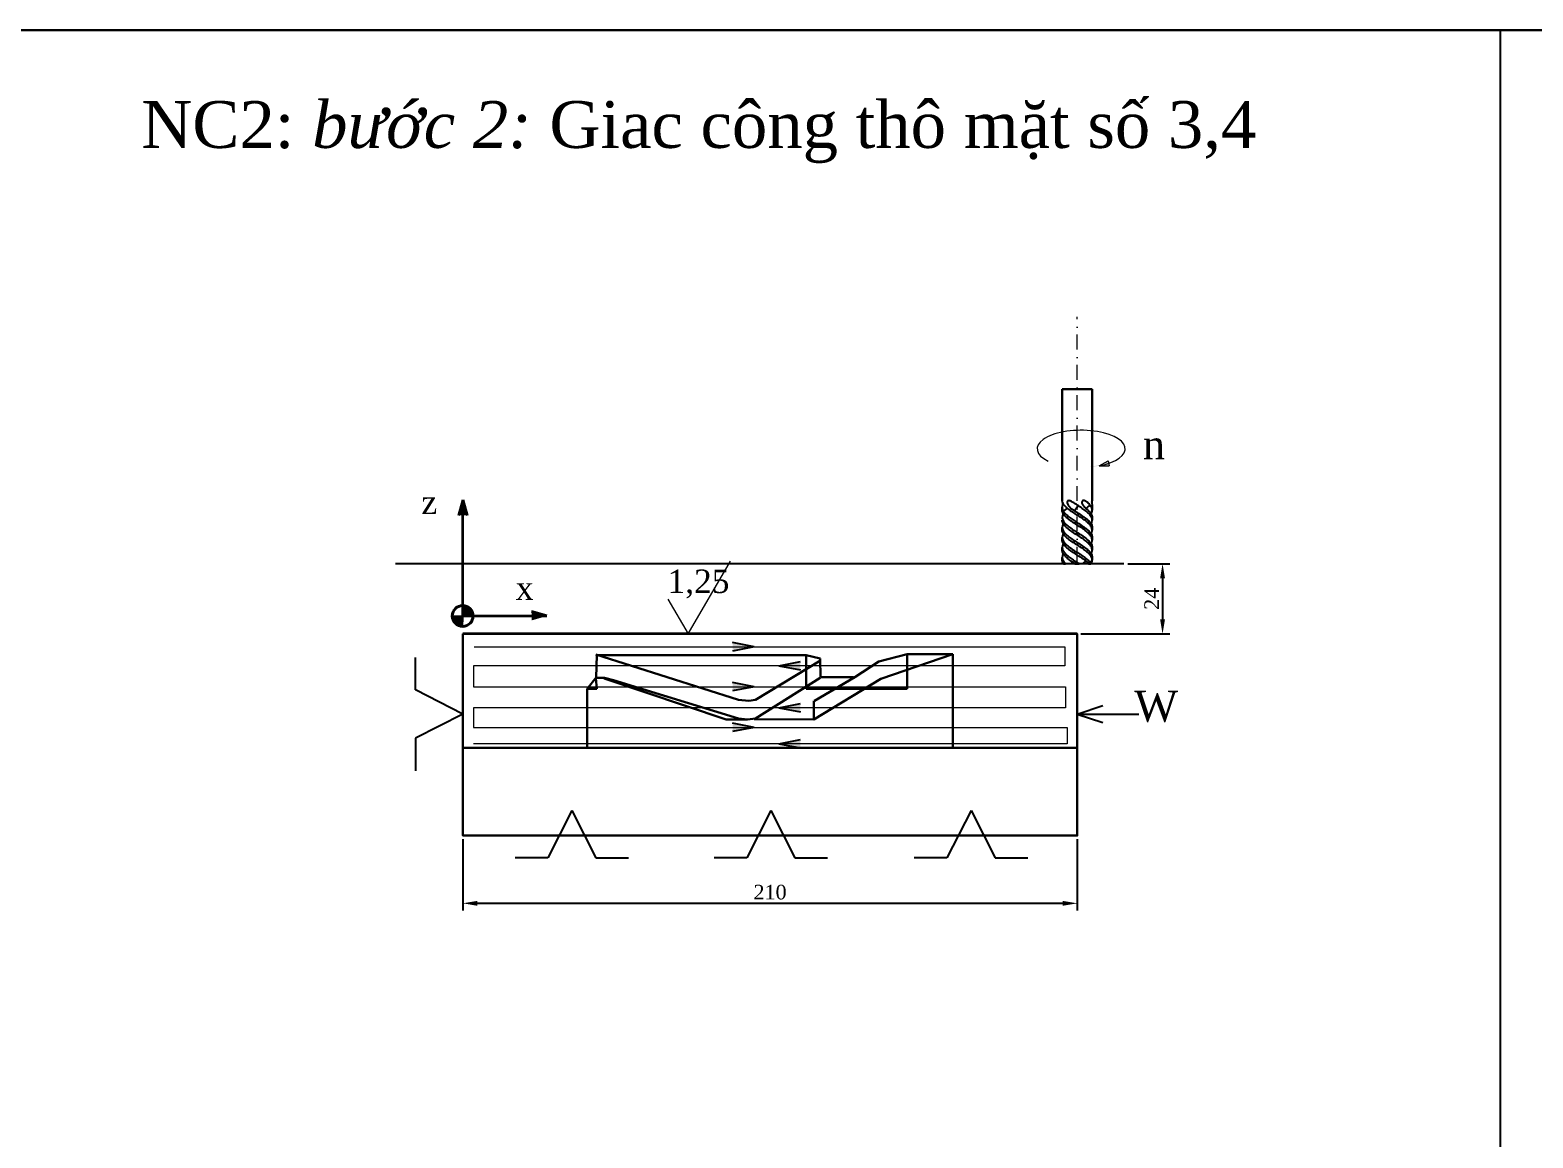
# Model space of a CAD drawing. Header units: millimetres. Extents: x 1211 to 2263, y 788 to 1530.
# Drawn here: x 1747.7 to 2004.6, y 1341.1 to 1530.4 of the extents above; entities that cross this region are included whole.
import ezdxf

# ---------------------------------------------------------------- set-up
doc = ezdxf.new("R2010")
doc.units = ezdxf.units.MM
doc.linetypes.add('DASHDOTX2', pattern=[50.8, 25.4, -12.7, 0, -12.7])
doc.linetypes.add('DASHEDX2', pattern=[38.1, 25.4, -12.7])
for name, color, linetype, lineweight in [('cb', 200, 'Continuous', 35), ('chi tiet', 7, 'Continuous', 30), ('coban', 7, 'Continuous', 35), ('dao', 7, 'Continuous', 25), ('DUONGBAO', 7, 'Continuous', 40), ('duongchaydao', 220, 'Continuous', 0), ('duongkichthuoc', 7, 'Continuous', 0), ('dậm', 5, 'Continuous', 25), ('phancat', 86, 'Continuous', 30), ('tam', 1, 'DASHDOTX2', 9), ('text', 130, 'Continuous', 0)]:
    doc.layers.add(name, color=color, linetype=linetype, lineweight=lineweight)
doc.styles.get("Standard").update_dxf_attribs({"font": 'times.ttf'})
doc.dimstyles.new('ISO-25', dxfattribs={"dimtxt": 2.5, "dimasz": 2.5, "dimexe": 1.25, "dimexo": 0.625, "dimtad": 1, "dimtoh": 1, "dimtxsty": 'Standard', "dimcen": 2.5, "dimadec": 0, "dimazin": 0, "dimtfac": 1, "dimtmove": 0, "dimatfit": 3, "dimfxl": 1, "dimarcsym": 0})

# ---------------------------------------------------------------- blocks, each defined once
blk = doc.blocks.new('*D18')
at = {"layer": 'Defpoints', "color": 0, "linetype": 'DASHEDX2', "transparency": 16777216}
for p in [(1934.69, 1439.21), (1926.69, 1427.22), (1941.27, 1427.22)]:
    blk.add_point(p, dxfattribs=at)
at = {"layer": 'duongkichthuoc', "color": 0, "linetype": 'DASHEDX2', "lineweight": -2, "transparency": 16777216}
for p, q in [((1935.32, 1439.21), (1942.52, 1439.21)), ((1941.27, 1436.71), (1941.27, 1429.72)), ((1927.31, 1427.22), (1942.52, 1427.22))]:
    blk.add_line(p, q, dxfattribs=at)
at = {"layer": 'duongkichthuoc', "color": 0, "linetype": 'DASHEDX2', "transparency": 16777216}
for points in [[(1940.85, 1436.71), (1941.69, 1436.71), (1941.27, 1439.21)], [(1940.85, 1429.72), (1941.69, 1429.72), (1941.27, 1427.22)]]:
    blk.add_solid(points, dxfattribs=at)
at = {"layer": 'duongkichthuoc', "color": 0, "linetype": 'DASHEDX2', "transparency": 16777216, "insert": (1939.4, 1433.22), "char_height": 2.5, "attachment_point": 5, "rotation": 90}
blk.add_mtext('24', dxfattribs=at)
blk = doc.blocks.new('*D24')
at = {"layer": 'Defpoints', "color": 0, "transparency": 16777216}
for p in [(1821.69, 1392.76), (1926.69, 1392.76), (1926.69, 1381.18)]:
    blk.add_point(p, dxfattribs=at)
at = {"layer": 'duongkichthuoc', "color": 0, "lineweight": -2, "transparency": 16777216}
for p, q in [((1821.69, 1392.14), (1821.69, 1379.93)), ((1926.69, 1392.14), (1926.69, 1379.93)), ((1824.19, 1381.18), (1924.19, 1381.18))]:
    blk.add_line(p, q, dxfattribs=at)
at = {"layer": 'duongkichthuoc', "color": 0, "transparency": 16777216}
for points in [[(1824.19, 1381.6), (1824.19, 1380.76), (1821.69, 1381.18)], [(1924.19, 1381.6), (1924.19, 1380.76), (1926.69, 1381.18)]]:
    blk.add_solid(points, dxfattribs=at)
at = {"layer": 'duongkichthuoc', "color": 0, "transparency": 16777216, "insert": (1874.19, 1383.08), "char_height": 2.5, "attachment_point": 5}
blk.add_mtext('210', dxfattribs=at)
blk = doc.blocks.new('Dao10')
at = {"layer": 'duongchaydao'}
h = blk.add_hatch(color=256, dxfattribs=at)
edge = h.paths.add_edge_path()
edge.add_ellipse((0.67, 19.64), major_axis=(-7.52, 0), ratio=0.421053, start_angle=113.9935, end_angle=128.6487)
edge.add_line((5.37, 17.16), (5.27, 17.56))
edge.add_line((5.27, 17.56), (3.73, 16.74))
h = blk.add_hatch(color=256, dxfattribs=at)
edge = h.paths.add_edge_path()
edge.add_line((5.48, 16.71), (5.37, 17.16))
edge.add_ellipse((0.67, 19.64), major_axis=(-7.52, 0), ratio=0.421053, start_angle=113.9935, end_angle=128.6487, ccw=False)
edge.add_line((3.73, 16.74), (5.48, 16.71))
at = {"lineweight": 30}
for p, q in [((-2.56, 13.89), (-2.56, 29.83)), ((-2.56, 29.83), (2.56, 29.83)), ((2.56, 29.83), (2.56, 13.89)), ((-2.56, 10.76), (-2.56, 13.87)), ((2.56, 13.87), (2.56, 10.76))]:
    blk.add_line(p, q, dxfattribs=at)
at = {"layer": 'dao', "color": 7, "linetype": 'Continuous'}
for p, q in [((-2.56, 9.16), (-2.56, 9.66)), ((2.56, 9.66), (2.56, 9.16)), ((2.56, 7.9), (2.56, 7.46)), ((-2.56, 5.75), (-2.56, 6.19)), ((2.56, 6.19), (2.56, 5.75)), ((-2.56, 4.04), (-2.56, 4.48)), ((-2.56, 2.34), (-2.56, 2.78)), ((2.56, 4.48), (2.56, 4.04)), ((2.56, 2.78), (2.56, 2.34)), ((-2.56, 0.63), (-2.56, 1.07)), ((-2.07, 0.05), (-2.41, 0.05)), ((-2.34, 0), (-1.98, 0)), ((-0.45, 0.05), (-0.45, 0.05)), ((0.26, 0.05), (-0.45, 0.05)), ((-0.39, 0), (0.34, 0)), ((0, 0.05), (0, 0)), ((2.33, 0.05), (1.95, 0.05)), ((1.95, 0), (2.32, 0)), ((2.56, 1.07), (2.56, 0.63))]:
    blk.add_line(p, q, dxfattribs=at)
for points in [[(-2.17, 9.95, 0), (-2.23, 10.03, 0), (-2.29, 10.12, 0), (-2.34, 10.2, 0), (-2.39, 10.28, 0), (-2.43, 10.36, 0), (-2.47, 10.43, 0), (-2.5, 10.51, 0), (-2.53, 10.59, 0), (-2.54, 10.65, 0), (-2.55, 10.72, 0), (-2.56, 10.77, 0)], [(-2.5, 10.53, 0), (-2.5, 10.44, 0), (-2.51, 10.35, 0), (-2.51, 10.27, 0), (-2.52, 10.19, 0), (-2.53, 10.11, 0), (-2.53, 10.04, 0), (-2.54, 9.97, 0), (-2.55, 9.9, 0), (-2.55, 9.83, 0), (-2.56, 9.77, 0), (-2.56, 9.71, 0), (-2.56, 9.65, 0)], [(-0.46, 10.31, 0), (-0.59, 10.39, 0), (-0.71, 10.47, 0), (-0.83, 10.54, 0), (-0.96, 10.62, 0), (-1.08, 10.68, 0), (-1.21, 10.74, 0), (-1.34, 10.78, 0), (-1.46, 10.8, 0), (-1.58, 10.78, 0), (-1.67, 10.68, 0), (-1.71, 10.54, 0), (-1.7, 10.39, 0), (-1.67, 10.25, 0), (-1.61, 10.11, 0), (-1.55, 9.99, 0), (-1.47, 9.87, 0), (-1.38, 9.76, 0), (-1.29, 9.66, 0), (-1.18, 9.56, 0), (-1.07, 9.47, 0), (-0.96, 9.38, 0), (-0.84, 9.3, 0), (-0.72, 9.22, 0), (-0.6, 9.13, 0), (-0.48, 9.05, 0)], [(0.1, 9.95, 0), (-0.02, 10.02, 0), (-0.13, 10.1, 0), (-0.24, 10.17, 0), (-0.35, 10.24, 0), (-0.46, 10.31, 0)], [(2.26, 9.95, 0), (2.21, 10.03, 0), (2.14, 10.1, 0), (2.08, 10.18, 0), (2.01, 10.25, 0), (1.93, 10.32, 0), (1.85, 10.4, 0), (1.77, 10.47, 0), (1.68, 10.54, 0), (1.59, 10.6, 0), (1.49, 10.67, 0), (1.39, 10.72, 0), (1.28, 10.77, 0), (1.16, 10.8, 0), (1.03, 10.8, 0), (0.91, 10.76, 0), (0.83, 10.65, 0), (0.79, 10.52, 0), (0.81, 10.38, 0), (0.84, 10.25, 0), (0.9, 10.13, 0), (0.97, 10.01, 0), (1.05, 9.9, 0), (1.14, 9.8, 0)], [(2.54, 10.8, 0), (2.53, 10.77, 0), (2.52, 10.72, 0), (2.51, 10.64, 0), (2.5, 10.56, 0), (2.5, 10.47, 0), (2.51, 10.38, 0), (2.51, 10.29, 0), (2.52, 10.21, 0), (2.53, 10.13, 0), (2.53, 10.05, 0), (2.54, 9.98, 0), (2.55, 9.91, 0), (2.55, 9.84, 0), (2.56, 9.78, 0), (2.56, 9.71, 0), (2.56, 9.65, 0)], [(2.51, 10.53, 0), (2.52, 10.56, 0), (2.53, 10.59, 0), (2.53, 10.62, 0), (2.54, 10.65, 0), (2.55, 10.67, 0), (2.55, 10.7, 0), (2.56, 10.72, 0), (2.56, 10.75, 0), (2.56, 10.77, 0)], [(2.56, 10.77, 0), (2.56, 10.77, 0), (2.56, 10.78, 0), (2.56, 10.79, 0), (2.56, 10.8, 0), (2.55, 10.8, 0), (2.55, 10.8, 0), (2.55, 10.8, 0), (2.55, 10.8, 0), (2.54, 10.8, 0)], [(-2.56, 9.65, 0), (-2.56, 9.59, 0), (-2.55, 9.52, 0), (-2.55, 9.46, 0), (-2.54, 9.4, 0), (-2.52, 9.34, 0), (-2.51, 9.28, 0), (-2.49, 9.22, 0), (-2.47, 9.17, 0), (-2.44, 9.11, 0), (-2.42, 9.05, 0)], [(0.13, 6.52, 0), (-0.09, 6.66, 0), (-0.31, 6.8, 0), (-0.52, 6.94, 0), (-0.73, 7.07, 0), (-0.94, 7.21, 0), (-1.14, 7.35, 0), (-1.33, 7.49, 0), (-1.51, 7.63, 0), (-1.68, 7.77, 0), (-1.84, 7.91, 0), (-1.99, 8.05, 0), (-2.12, 8.19, 0), (-2.23, 8.33, 0), (-2.33, 8.47, 0), (-2.41, 8.6, 0), (-2.48, 8.74, 0), (-2.52, 8.88, 0), (-2.55, 9.02, 0), (-2.56, 9.16, 0)], [(-2.37, 8.53, 0), (-2.4, 8.47, 0), (-2.44, 8.4, 0), (-2.47, 8.34, 0), (-2.49, 8.28, 0), (-2.51, 8.21, 0), (-2.53, 8.15, 0), (-2.54, 8.09, 0), (-2.55, 8.02, 0), (-2.56, 7.96, 0), (-2.56, 7.9, 0)], [(-2.56, 7.9, 0), (-2.55, 7.77, 0), (-2.53, 7.63, 0), (-2.48, 7.5, 0), (-2.43, 7.37, 0), (-2.36, 7.24, 0), (-2.27, 7.11, 0), (-2.17, 6.98, 0), (-2.05, 6.85, 0), (-1.92, 6.72, 0), (-1.78, 6.59, 0), (-1.63, 6.46, 0), (-1.46, 6.33, 0), (-1.29, 6.2, 0), (-1.11, 6.07, 0), (-0.92, 5.94, 0), (-0.73, 5.81, 0), (-0.53, 5.68, 0), (-0.33, 5.55, 0), (-0.12, 5.41, 0)], [(-1.81, 9.6, 0), (-1.81, 9.56, 0), (-1.82, 9.52, 0), (-1.83, 9.48, 0), (-1.85, 9.43, 0), (-1.87, 9.39, 0), (-1.89, 9.35, 0), (-1.92, 9.32, 0), (-1.95, 9.28, 0), (-1.99, 9.24, 0), (-2.02, 9.21, 0), (-2.06, 9.18, 0), (-2.1, 9.15, 0), (-2.14, 9.13, 0), (-2.19, 9.11, 0), (-2.23, 9.09, 0), (-2.28, 9.07, 0), (-2.32, 9.06, 0), (-2.37, 9.06, 0), (-2.42, 9.05, 0)], [(-2.42, 9.05, 0), (-2.35, 8.93, 0), (-2.27, 8.81, 0), (-2.17, 8.69, 0), (-2.07, 8.58, 0), (-1.95, 8.46, 0), (-1.82, 8.34, 0), (-1.69, 8.22, 0), (-1.54, 8.1, 0), (-1.39, 7.98, 0), (-1.23, 7.86, 0), (-1.06, 7.74, 0), (-0.88, 7.62, 0), (-0.71, 7.5, 0), (-0.52, 7.38, 0), (-0.34, 7.26, 0), (-0.15, 7.14, 0)], [(0.2, 8.18, 0), (0, 8.31, 0), (-0.19, 8.43, 0), (-0.39, 8.56, 0), (-0.59, 8.69, 0), (-0.78, 8.81, 0), (-0.97, 8.94, 0), (-1.15, 9.07, 0), (-1.32, 9.19, 0), (-1.49, 9.32, 0), (-1.65, 9.45, 0), (-1.79, 9.57, 0), (-1.93, 9.7, 0), (-2.05, 9.83, 0), (-2.17, 9.95, 0)], [(0.1, 9.94, 0), (0.09, 9.92, 0), (0.08, 9.89, 0), (0.06, 9.86, 0), (0.03, 9.81, 0), (0, 9.76, 0), (-0.03, 9.7, 0), (-0.07, 9.63, 0), (-0.11, 9.57, 0), (-0.16, 9.5, 0), (-0.2, 9.43, 0), (-0.24, 9.36, 0), (-0.29, 9.3, 0), (-0.33, 9.24, 0), (-0.36, 9.19, 0), (-0.4, 9.14, 0), (-0.42, 9.11, 0), (-0.45, 9.08, 0), (-0.46, 9.06, 0), (-0.48, 9.05, 0)], [(-0.48, 9.05, 0), (-0.41, 9.01, 0), (-0.35, 8.97, 0), (-0.29, 8.93, 0), (-0.23, 8.89, 0), (-0.17, 8.86, 0)], [(-0.17, 8.86, 0), (0.05, 8.71, 0), (0.27, 8.57, 0), (0.49, 8.43, 0), (0.71, 8.29, 0), (0.91, 8.15, 0), (1.12, 8.01, 0), (1.31, 7.87, 0), (1.49, 7.73, 0), (1.67, 7.59, 0), (1.83, 7.45, 0), (1.98, 7.31, 0), (2.11, 7.17, 0), (2.22, 7.03, 0), (2.33, 6.89, 0), (2.41, 6.75, 0), (2.47, 6.61, 0), (2.52, 6.47, 0), (2.55, 6.33, 0), (2.56, 6.19, 0)], [(0.65, 9.6, 0), (0.54, 9.67, 0), (0.43, 9.74, 0), (0.32, 9.81, 0), (0.21, 9.88, 0), (0.1, 9.95, 0)], [(2.56, 5.75, 0), (2.55, 5.88, 0), (2.52, 6.02, 0), (2.48, 6.15, 0), (2.42, 6.29, 0), (2.34, 6.42, 0), (2.25, 6.56, 0), (2.14, 6.69, 0), (2.02, 6.83, 0), (1.88, 6.96, 0), (1.73, 7.1, 0), (1.57, 7.23, 0), (1.39, 7.37, 0), (1.21, 7.5, 0), (1.02, 7.64, 0), (0.82, 7.77, 0), (0.62, 7.91, 0), (0.41, 8.04, 0), (0.2, 8.18, 0)], [(2.56, 7.45, 0), (2.55, 7.58, 0), (2.53, 7.71, 0), (2.49, 7.83, 0), (2.44, 7.96, 0), (2.37, 8.08, 0), (2.29, 8.21, 0), (2.19, 8.34, 0), (2.08, 8.46, 0), (1.96, 8.59, 0), (1.83, 8.71, 0), (1.69, 8.84, 0), (1.53, 8.97, 0), (1.37, 9.09, 0), (1.2, 9.22, 0), (1.02, 9.34, 0), (0.84, 9.47, 0), (0.65, 9.6, 0)], [(1.14, 9.8, 0), (1.21, 9.72, 0), (1.29, 9.65, 0), (1.36, 9.57, 0), (1.44, 9.5, 0), (1.52, 9.44, 0), (1.59, 9.37, 0), (1.67, 9.3, 0), (1.74, 9.24, 0), (1.81, 9.18, 0), (1.87, 9.12, 0), (1.94, 9.05, 0)], [(1.65, 9.32, 0), (1.65, 9.36, 0), (1.65, 9.41, 0), (1.66, 9.45, 0), (1.67, 9.5, 0), (1.69, 9.55, 0), (1.71, 9.59, 0), (1.74, 9.64, 0), (1.77, 9.68, 0), (1.81, 9.72, 0), (1.85, 9.76, 0), (1.89, 9.8, 0), (1.93, 9.83, 0), (1.98, 9.86, 0), (2.02, 9.89, 0), (2.07, 9.91, 0), (2.12, 9.93, 0), (2.17, 9.94, 0), (2.22, 9.95, 0), (2.26, 9.95, 0)], [(1.94, 9.05, 0), (2.04, 8.96, 0), (2.12, 8.86, 0), (2.2, 8.76, 0), (2.28, 8.67, 0), (2.34, 8.57, 0), (2.4, 8.48, 0), (2.45, 8.38, 0), (2.49, 8.28, 0), (2.52, 8.19, 0), (2.54, 8.09, 0), (2.55, 7.99, 0), (2.56, 7.9, 0)], [(2.56, 9.16, 0), (2.56, 9.24, 0), (2.55, 9.32, 0), (2.53, 9.4, 0), (2.51, 9.48, 0), (2.48, 9.56, 0), (2.45, 9.64, 0), (2.41, 9.72, 0), (2.37, 9.79, 0), (2.32, 9.87, 0), (2.26, 9.95, 0)], [(2.37, 8.53, 0), (2.4, 8.59, 0), (2.44, 8.65, 0), (2.46, 8.72, 0), (2.49, 8.78, 0), (2.51, 8.84, 0), (2.53, 8.91, 0), (2.54, 8.97, 0), (2.55, 9.03, 0), (2.56, 9.1, 0), (2.56, 9.16, 0)], [(0.16, 4.8, 0), (-0.06, 4.94, 0), (-0.28, 5.08, 0), (-0.5, 5.22, 0), (-0.71, 5.36, 0), (-0.92, 5.5, 0), (-1.12, 5.64, 0), (-1.32, 5.78, 0), (-1.5, 5.92, 0), (-1.67, 6.06, 0), (-1.83, 6.2, 0), (-1.98, 6.34, 0), (-2.11, 6.48, 0), (-2.23, 6.62, 0), (-2.33, 6.76, 0), (-2.41, 6.9, 0), (-2.47, 7.03, 0), (-2.52, 7.17, 0), (-2.55, 7.31, 0), (-2.56, 7.45, 0)], [(-2.37, 6.82, 0), (-2.4, 6.76, 0), (-2.44, 6.7, 0), (-2.47, 6.63, 0), (-2.49, 6.57, 0), (-2.51, 6.51, 0), (-2.53, 6.44, 0), (-2.54, 6.38, 0), (-2.55, 6.32, 0), (-2.56, 6.25, 0), (-2.56, 6.19, 0)], [(-2.56, 6.19, 0), (-2.55, 6.06, 0), (-2.52, 5.92, 0), (-2.48, 5.79, 0), (-2.42, 5.65, 0), (-2.34, 5.52, 0), (-2.25, 5.38, 0), (-2.14, 5.25, 0), (-2.02, 5.11, 0), (-1.88, 4.98, 0), (-1.73, 4.84, 0), (-1.57, 4.71, 0), (-1.4, 4.57, 0), (-1.22, 4.44, 0), (-1.03, 4.3, 0), (-0.83, 4.17, 0), (-0.63, 4.03, 0), (-0.42, 3.9, 0), (-0.21, 3.76, 0)], [(0.15, 3.1, 0), (-0.06, 3.23, 0), (-0.27, 3.36, 0), (-0.48, 3.5, 0), (-0.68, 3.63, 0), (-0.88, 3.76, 0), (-1.07, 3.89, 0), (-1.26, 4.03, 0), (-1.43, 4.16, 0), (-1.6, 4.29, 0), (-1.76, 4.42, 0), (-1.9, 4.56, 0), (-2.04, 4.69, 0), (-2.15, 4.82, 0), (-2.26, 4.95, 0), (-2.35, 5.09, 0), (-2.42, 5.22, 0), (-2.48, 5.35, 0), (-2.53, 5.48, 0), (-2.55, 5.62, 0), (-2.56, 5.75, 0)], [(-0.15, 7.14, 0), (0.07, 7, 0), (0.29, 6.86, 0), (0.5, 6.72, 0), (0.72, 6.58, 0), (0.92, 6.44, 0), (1.13, 6.3, 0), (1.32, 6.16, 0), (1.5, 6.02, 0), (1.67, 5.88, 0), (1.83, 5.74, 0), (1.98, 5.6, 0), (2.11, 5.46, 0), (2.23, 5.32, 0), (2.33, 5.18, 0), (2.41, 5.04, 0), (2.47, 4.9, 0), (2.52, 4.76, 0), (2.55, 4.62, 0), (2.56, 4.48, 0)], [(-0.12, 5.41, 0), (0.1, 5.28, 0), (0.31, 5.14, 0), (0.53, 5, 0), (0.74, 4.86, 0), (0.95, 4.72, 0), (1.14, 4.58, 0), (1.33, 4.44, 0), (1.52, 4.3, 0), (1.69, 4.17, 0), (1.84, 4.03, 0), (1.99, 3.89, 0), (2.12, 3.75, 0), (2.23, 3.61, 0), (2.33, 3.47, 0), (2.41, 3.33, 0), (2.48, 3.19, 0), (2.52, 3.06, 0), (2.55, 2.92, 0), (2.56, 2.78, 0)], [(2.56, 4.04, 0), (2.55, 4.18, 0), (2.52, 4.32, 0), (2.48, 4.46, 0), (2.41, 4.59, 0), (2.33, 4.73, 0), (2.24, 4.87, 0), (2.12, 5.01, 0), (2, 5.14, 0), (1.85, 5.28, 0), (1.7, 5.42, 0), (1.53, 5.56, 0), (1.35, 5.69, 0), (1.17, 5.83, 0), (0.97, 5.97, 0), (0.77, 6.11, 0), (0.56, 6.24, 0), (0.34, 6.38, 0), (0.13, 6.52, 0)], [(2.37, 6.88, 0), (2.41, 6.95, 0), (2.44, 7.01, 0), (2.47, 7.07, 0), (2.49, 7.14, 0), (2.51, 7.2, 0), (2.53, 7.26, 0), (2.54, 7.33, 0), (2.55, 7.39, 0), (2.56, 7.45, 0), (2.56, 7.52, 0)], [(2.37, 5.12, 0), (2.4, 5.18, 0), (2.44, 5.24, 0), (2.46, 5.31, 0), (2.49, 5.37, 0), (2.51, 5.43, 0), (2.53, 5.5, 0), (2.54, 5.56, 0), (2.55, 5.62, 0), (2.56, 5.69, 0), (2.56, 5.75, 0)], [(-2.37, 5.12, 0), (-2.4, 5.05, 0), (-2.44, 4.99, 0), (-2.46, 4.93, 0), (-2.49, 4.86, 0), (-2.51, 4.8, 0), (-2.53, 4.74, 0), (-2.54, 4.67, 0), (-2.55, 4.61, 0), (-2.56, 4.55, 0), (-2.56, 4.48, 0)], [(-2.56, 4.48, 0), (-2.55, 4.35, 0), (-2.52, 4.21, 0), (-2.48, 4.08, 0), (-2.42, 3.94, 0), (-2.34, 3.8, 0), (-2.24, 3.67, 0), (-2.13, 3.53, 0), (-2.01, 3.4, 0), (-1.87, 3.26, 0), (-1.72, 3.13, 0), (-1.56, 2.99, 0), (-1.38, 2.85, 0), (-1.2, 2.72, 0), (-1, 2.58, 0), (-0.8, 2.45, 0), (-0.6, 2.31, 0), (-0.39, 2.17, 0), (-0.18, 2.04, 0)], [(0.13, 1.4, 0), (-0.08, 1.53, 0), (-0.28, 1.67, 0), (-0.49, 1.8, 0), (-0.69, 1.93, 0), (-0.89, 2.06, 0), (-1.08, 2.19, 0), (-1.26, 2.33, 0), (-1.44, 2.46, 0), (-1.61, 2.59, 0), (-1.76, 2.72, 0), (-1.91, 2.85, 0), (-2.04, 2.99, 0), (-2.16, 3.12, 0), (-2.26, 3.25, 0), (-2.35, 3.38, 0), (-2.43, 3.51, 0), (-2.48, 3.65, 0), (-2.53, 3.78, 0), (-2.55, 3.91, 0), (-2.56, 4.04, 0)], [(-2.37, 3.41, 0), (-2.4, 3.35, 0), (-2.44, 3.28, 0), (-2.47, 3.22, 0), (-2.49, 3.16, 0), (-2.51, 3.09, 0), (-2.53, 3.03, 0), (-2.54, 2.97, 0), (-2.55, 2.9, 0), (-2.56, 2.84, 0), (-2.56, 2.78, 0)], [(-2.56, 2.78, 0), (-2.55, 2.65, 0), (-2.53, 2.53, 0), (-2.49, 2.4, 0), (-2.44, 2.28, 0), (-2.37, 2.15, 0), (-2.29, 2.03, 0), (-2.2, 1.9, 0), (-2.09, 1.78, 0), (-1.97, 1.65, 0), (-1.84, 1.52, 0), (-1.7, 1.4, 0), (-1.54, 1.27, 0), (-1.38, 1.15, 0), (-1.21, 1.02, 0), (-1.04, 0.9, 0), (-0.85, 0.77, 0), (-0.67, 0.65, 0)], [(-0.21, 3.76, 0), (0, 3.63, 0), (0.21, 3.49, 0), (0.42, 3.36, 0), (0.63, 3.23, 0), (0.83, 3.09, 0), (1.03, 2.96, 0), (1.22, 2.82, 0), (1.4, 2.69, 0), (1.57, 2.55, 0), (1.73, 2.42, 0), (1.88, 2.28, 0), (2.02, 2.15, 0), (2.14, 2.01, 0), (2.25, 1.88, 0), (2.34, 1.75, 0), (2.42, 1.61, 0), (2.48, 1.48, 0), (2.52, 1.34, 0), (2.55, 1.21, 0), (2.56, 1.07, 0)], [(2.56, 0.63, 0), (2.55, 0.76, 0), (2.53, 0.89, 0), (2.49, 1.02, 0), (2.43, 1.15, 0), (2.36, 1.28, 0), (2.27, 1.41, 0), (2.17, 1.54, 0), (2.06, 1.67, 0), (1.93, 1.8, 0), (1.79, 1.93, 0), (1.64, 2.06, 0), (1.48, 2.19, 0), (1.3, 2.32, 0), (1.12, 2.45, 0), (0.94, 2.58, 0), (0.75, 2.71, 0), (0.55, 2.84, 0), (0.35, 2.97, 0), (0.15, 3.1, 0)], [(2.56, 2.34, 0), (2.55, 2.47, 0), (2.52, 2.61, 0), (2.48, 2.75, 0), (2.42, 2.88, 0), (2.34, 3.02, 0), (2.24, 3.16, 0), (2.13, 3.29, 0), (2, 3.43, 0), (1.86, 3.57, 0), (1.71, 3.7, 0), (1.54, 3.84, 0), (1.37, 3.98, 0), (1.18, 4.11, 0), (0.99, 4.25, 0), (0.79, 4.39, 0), (0.58, 4.52, 0), (0.37, 4.66, 0), (0.16, 4.8, 0)], [(2.37, 3.41, 0), (2.4, 3.47, 0), (2.44, 3.54, 0), (2.46, 3.6, 0), (2.49, 3.66, 0), (2.51, 3.73, 0), (2.53, 3.79, 0), (2.54, 3.85, 0), (2.55, 3.92, 0), (2.56, 3.98, 0), (2.56, 4.04, 0)], [(-1.02, 0.45, 0), (-1.19, 0.57, 0), (-1.35, 0.68, 0), (-1.51, 0.8, 0), (-1.65, 0.92, 0), (-1.79, 1.04, 0), (-1.92, 1.16, 0), (-2.03, 1.27, 0), (-2.14, 1.39, 0), (-2.24, 1.51, 0), (-2.32, 1.63, 0), (-2.39, 1.75, 0), (-2.45, 1.86, 0), (-2.5, 1.98, 0), (-2.53, 2.1, 0), (-2.55, 2.22, 0), (-2.56, 2.34, 0)], [(-2.37, 1.7, 0), (-2.4, 1.64, 0), (-2.44, 1.58, 0), (-2.46, 1.51, 0), (-2.49, 1.45, 0), (-2.51, 1.39, 0), (-2.53, 1.32, 0), (-2.54, 1.26, 0), (-2.55, 1.2, 0), (-2.56, 1.14, 0), (-2.56, 1.07, 0)], [(-2.56, 1.07, 0), (-2.55, 0.98, 0), (-2.54, 0.89, 0), (-2.52, 0.79, 0), (-2.49, 0.7, 0), (-2.46, 0.61, 0), (-2.41, 0.52, 0), (-2.36, 0.42, 0), (-2.3, 0.33, 0), (-2.23, 0.24, 0), (-2.16, 0.15, 0), (-2.07, 0.05, 0)], [(-2.54, 0.45, 0), (-2.55, 0.51, 0), (-2.55, 0.57, 0), (-2.56, 0.63, 0)], [(-2.41, 0.05, 0), (-2.45, 0.13, 0), (-2.48, 0.22, 0), (-2.5, 0.29, 0), (-2.53, 0.37, 0), (-2.54, 0.45, 0)], [(-2.41, 0.05, 0), (-2.38, 0.04, 0), (-2.36, 0.02, 0), (-2.34, 0, 0)], [(-1.98, 0, 0), (-2.01, 0.02, 0), (-2.04, 0.04, 0), (-2.07, 0.05, 0)], [(-1.01, 0.01, 0), (-1.07, 0.01, 0), (-1.14, 0.01, 0), (-1.22, 0.01, 0), (-1.29, 0.01, 0), (-1.36, 0.01, 0), (-1.44, 0.01, 0), (-1.51, 0.01, 0), (-1.59, 0.01, 0), (-1.67, 0.01, 0), (-1.75, 0.01, 0), (-1.83, 0, 0), (-1.91, 0, 0), (-1.98, 0, 0)], [(-1.95, 0, 0), (-1.96, 0, 0), (-1.96, 0, 0), (-1.97, 0, 0), (-1.97, 0, 0), (-1.98, 0, 0)], [(-0.45, 0.05, 0), (-0.57, 0.13, 0), (-0.68, 0.22, 0), (-0.8, 0.29, 0), (-0.91, 0.37, 0), (-1.02, 0.45, 0)], [(-0.93, 0.39, 0), (-0.93, 0.38, 0), (-0.92, 0.37, 0), (-0.92, 0.35, 0), (-0.92, 0.34, 0), (-0.92, 0.32, 0), (-0.92, 0.3, 0), (-0.92, 0.29, 0), (-0.92, 0.27, 0), (-0.92, 0.25, 0), (-0.92, 0.22, 0), (-0.93, 0.2, 0), (-0.94, 0.18, 0), (-0.94, 0.16, 0), (-0.95, 0.13, 0), (-0.96, 0.11, 0), (-0.97, 0.09, 0), (-0.98, 0.06, 0), (-0.99, 0.04, 0), (-1.01, 0.01, 0)], [(-0.39, 0, 0), (-0.41, 0, 0), (-0.45, 0, 0), (-0.49, 0.01, 0), (-0.54, 0.01, 0), (-0.6, 0.01, 0), (-0.66, 0.01, 0), (-0.72, 0.01, 0), (-0.79, 0.01, 0), (-0.86, 0.01, 0), (-0.93, 0.01, 0), (-1.01, 0.01, 0)], [(-0.67, 0.65, 0), (-0.57, 0.58, 0), (-0.46, 0.52, 0), (-0.36, 0.45, 0), (-0.26, 0.38, 0), (-0.15, 0.32, 0), (-0.05, 0.25, 0), (0.05, 0.19, 0), (0.16, 0.12, 0), (0.26, 0.05, 0)], [(-0.45, 0.05, 0), (-0.44, 0.05, 0), (-0.44, 0.04, 0), (-0.43, 0.04, 0)], [(-0.43, 0.04, 0), (-0.42, 0.03, 0), (-0.4, 0.01, 0), (-0.39, 0, 0)], [(-0.18, 2.04, 0), (0.02, 1.91, 0), (0.21, 1.79, 0), (0.4, 1.67, 0), (0.6, 1.54, 0), (0.78, 1.42, 0), (0.97, 1.29, 0), (1.14, 1.17, 0), (1.31, 1.05, 0), (1.48, 0.92, 0), (1.63, 0.8, 0), (1.78, 0.67, 0), (1.91, 0.55, 0), (2.04, 0.43, 0), (2.15, 0.3, 0), (2.25, 0.18, 0), (2.33, 0.05, 0)], [(1.52, 0.45, 0), (1.41, 0.53, 0), (1.29, 0.62, 0), (1.17, 0.71, 0), (1.05, 0.79, 0), (0.92, 0.88, 0), (0.8, 0.97, 0), (0.67, 1.05, 0), (0.53, 1.14, 0), (0.4, 1.23, 0), (0.26, 1.31, 0), (0.13, 1.4, 0)], [(0.34, 0, 0), (0.31, 0.02, 0), (0.29, 0.04, 0), (0.26, 0.05, 0)], [(1.02, 0.01, 0), (0.95, 0.01, 0), (0.88, 0.01, 0), (0.81, 0.01, 0), (0.75, 0.01, 0), (0.68, 0.01, 0), (0.62, 0.01, 0), (0.56, 0.01, 0), (0.5, 0.01, 0), (0.45, 0.01, 0), (0.4, 0.01, 0), (0.37, 0, 0), (0.34, 0, 0)], [(0.39, 0, 0), (0.38, 0, 0), (0.37, 0, 0), (0.36, 0, 0), (0.35, 0, 0), (0.34, 0, 0)], [(1.02, 0.01, 0), (1.04, 0.05, 0), (1.06, 0.08, 0), (1.09, 0.12, 0), (1.11, 0.15, 0), (1.14, 0.19, 0), (1.17, 0.22, 0), (1.19, 0.25, 0), (1.22, 0.28, 0), (1.25, 0.3, 0), (1.28, 0.33, 0), (1.31, 0.35, 0), (1.34, 0.37, 0), (1.37, 0.39, 0), (1.39, 0.41, 0), (1.42, 0.42, 0), (1.45, 0.43, 0), (1.47, 0.44, 0), (1.5, 0.45, 0), (1.52, 0.45, 0)], [(1.95, 0, 0), (1.86, 0, 0), (1.78, 0, 0), (1.69, 0.01, 0), (1.6, 0.01, 0), (1.51, 0.01, 0), (1.43, 0.01, 0), (1.34, 0.01, 0), (1.26, 0.01, 0), (1.18, 0.01, 0), (1.1, 0.01, 0), (1.02, 0.01, 0)], [(1.95, 0.05, 0), (1.88, 0.13, 0), (1.79, 0.22, 0), (1.71, 0.29, 0), (1.61, 0.37, 0), (1.52, 0.45, 0)], [(1.95, 0.05, 0), (1.95, 0.04, 0), (1.95, 0.02, 0), (1.95, 0, 0)], [(2.15, 0.29, 0), (2.17, 0.31, 0), (2.19, 0.32, 0), (2.2, 0.33, 0), (2.22, 0.35, 0), (2.24, 0.36, 0), (2.26, 0.37, 0), (2.28, 0.38, 0), (2.3, 0.39, 0), (2.32, 0.4, 0), (2.34, 0.41, 0), (2.36, 0.42, 0), (2.38, 0.42, 0), (2.4, 0.43, 0), (2.43, 0.43, 0), (2.45, 0.44, 0), (2.47, 0.44, 0), (2.5, 0.45, 0), (2.52, 0.45, 0), (2.54, 0.45, 0)], [(2.32, 0, 0), (2.32, 0.02, 0), (2.33, 0.04, 0), (2.33, 0.05, 0)], [(2.34, 0, 0), (2.33, 0, 0), (2.32, 0, 0), (2.32, 0, 0)], [(2.34, 0, 0), (2.33, 0, 0), (2.33, 0, 0), (2.33, 0, 0), (2.32, 0, 0), (2.32, 0, 0)], [(2.41, 0.05, 0), (2.38, 0.04, 0), (2.36, 0.02, 0), (2.34, 0, 0)], [(2.37, 1.7, 0), (2.4, 1.77, 0), (2.44, 1.83, 0), (2.46, 1.89, 0), (2.49, 1.96, 0), (2.51, 2.02, 0), (2.53, 2.08, 0), (2.54, 2.15, 0), (2.55, 2.21, 0), (2.56, 2.27, 0), (2.56, 2.34, 0)], [(2.41, 0.05, 0), (2.45, 0.13, 0), (2.48, 0.22, 0), (2.5, 0.29, 0), (2.53, 0.37, 0), (2.54, 0.45, 0)], [(2.54, 0.45, 0), (2.55, 0.51, 0), (2.55, 0.57, 0), (2.56, 0.63, 0)]]:
    blk.add_polyline3d(points, dxfattribs=at)
at = {"layer": 'duongchaydao'}
for p, q in [((3.73, 16.74), (5.27, 17.56)), ((3.73, 16.74), (5.48, 16.71)), ((5.27, 17.56), (5.48, 16.71))]:
    blk.add_line(p, q, dxfattribs=at)
blk.add_ellipse((0.67, 19.64), major_axis=(-7.52, 0), ratio=0.421053, start_param=1.989562, end_param=7.00107, dxfattribs=at)
at = {"layer": 'dậm'}
blk.add_line((7.98, 0), (-116.48, 0), dxfattribs=at)
at = {"layer": 'tam', "ltscale": 0.1}
blk.add_line((0, 0.37), (0, 42.18), dxfattribs=at)
at = {"layer": 'text', "insert": (11.22, 22.87), "char_height": 5, "width": 5.8348, "attachment_point": 1}
blk.add_mtext('n', dxfattribs=at)

msp = doc.modelspace()

# ---------------------------------------------------------------- hatches: boundary and pattern name
at = {"linetype": 'Continuous'}
h = msp.add_hatch(color=7, dxfattribs=at)
h.paths.add_polyline_path([(1867.779, 1425.021), (1867.773, 1424.28), (1871.482, 1424.994)])
h.paths.add_polyline_path([(1867.779, 1425.735), (1867.779, 1425.021), (1871.482, 1424.994)])
h = msp.add_hatch(color=7, dxfattribs=at)
h.paths.add_polyline_path([(1879.389, 1421.816), (1879.394, 1421.075), (1875.686, 1421.789)])
h.paths.add_polyline_path([(1879.389, 1422.53), (1879.389, 1421.816), (1875.686, 1421.789)])
h = msp.add_hatch(color=7, dxfattribs=at)
h.paths.add_polyline_path([(1867.779, 1418.219), (1867.773, 1417.477), (1871.482, 1418.191)])
h.paths.add_polyline_path([(1867.779, 1418.933), (1867.779, 1418.219), (1871.482, 1418.191)])
h = msp.add_hatch(color=7, dxfattribs=at)
h.paths.add_polyline_path([(1879.389, 1414.622), (1879.394, 1413.88), (1875.686, 1414.594)])
h.paths.add_polyline_path([(1879.389, 1415.336), (1879.389, 1414.622), (1875.686, 1414.594)])
h = msp.add_hatch(color=7, dxfattribs=at)
h.paths.add_polyline_path([(1867.779, 1411.273), (1867.773, 1410.531), (1871.482, 1411.245)])
h.paths.add_polyline_path([(1867.779, 1411.986), (1867.779, 1411.273), (1871.482, 1411.245)])
h = msp.add_hatch(color=7, dxfattribs=at)
h.paths.add_polyline_path([(1879.389, 1408.476), (1879.394, 1407.734), (1875.686, 1408.448)])
h.paths.add_polyline_path([(1879.389, 1409.19), (1879.389, 1408.476), (1875.686, 1408.448)])
at = {"layer": 'cb', "lineweight": 35}
msp.add_hatch(color=256, dxfattribs=at).paths.add_polyline_path([(1821.685, 1450.149), (1820.925, 1447.47), (1822.445, 1447.47)])
at = {"layer": 'cb', "lineweight": 13}
h = msp.add_hatch(dxfattribs=at)
h.set_pattern_fill('ANSI31', color=256, scale=0.202176, angle=90, style=0)
h.set_pattern_definition([(135, (1157.143382, 709.390597), (-0.0178700026, -0.0178700026), [])])
h.paths.add_polyline_path([(1821.667, 1432.071), (1821.667, 1430.293), (1823.446, 1430.293, 0.4142137)])
h.paths.add_polyline_path([(1821.667, 1430.293), (1819.889, 1430.293, 0.4142136), (1821.667, 1428.515), (1821.667, 1428.676)])
msp.add_hatch(color=256, dxfattribs=at).paths.add_polyline_path([(1836.118, 1430.293), (1833.44, 1431.053), (1833.44, 1429.533)])

# ---------------------------------------------------------------- linework, layer by layer
msp.add_line((1998.945, 1530.422), (1998.945, 787.922))
at = {"color": 7, "linetype": 'Continuous'}
for p, q in [((1871.482, 1424.994), (1867.779, 1425.735)), ((1871.482, 1424.994), (1867.773, 1424.28)), ((1875.686, 1421.789), (1879.389, 1422.53)), ((1875.686, 1421.789), (1879.394, 1421.075)), ((1871.482, 1418.191), (1867.773, 1417.477)), ((1871.482, 1418.191), (1867.779, 1418.933)), ((1875.686, 1414.594), (1879.389, 1415.336)), ((1875.686, 1414.594), (1879.394, 1413.88)), ((1871.482, 1411.245), (1867.773, 1410.531)), ((1871.482, 1411.245), (1867.779, 1411.986)), ((1875.686, 1408.448), (1879.389, 1409.19)), ((1875.686, 1408.448), (1879.394, 1407.734))]:
    msp.add_line(p, q, dxfattribs=at)
at = {"color": 7, "linetype": 'Continuous', "lineweight": 25}
msp.add_line((1905.437, 1407.763), (1905.437, 1423.763), dxfattribs=at)
at = {"layer": 'cb', "lineweight": 35}
for p, q in [((1821.685, 1450.149), (1820.925, 1447.47)), ((1821.685, 1450.149), (1822.445, 1447.47)), ((1821.667, 1430.293), (1821.667, 1447.435)), ((1821.667, 1430.293), (1836.02, 1430.293))]:
    msp.add_line(p, q, dxfattribs=at)
at = {"layer": 'cb'}
msp.add_line((1836.02, 1430.293), (1833.442, 1431.053), dxfattribs=at)
at = {"layer": 'chi tiet'}
for points in [[(2261.411, 787.922), (1211.411, 787.922), (1211.411, 1530.422), (2261.411, 1530.422)], [(1821.687, 1422.763), (1821.687, 1427.224), (1926.687, 1427.224), (1926.687, 1422.763), (1926.687, 1392.763), (1821.687, 1392.763)]]:
    msp.add_lwpolyline(points, close=True, dxfattribs=at)
at = {"layer": 'coban'}
msp.add_line((1926.687, 1427.224), (1821.687, 1427.224), dxfattribs=at)
at = {"layer": 'DUONGBAO'}
msp.add_circle((1821.667, 1430.293), 1.778, dxfattribs=at)
at = {"layer": 'duongchaydao'}
for p, q in [((1823.617, 1424.994), (1924.575, 1424.994)), ((1924.575, 1424.994), (1924.575, 1421.789)), ((1924.575, 1421.789), (1823.493, 1421.789)), ((1823.493, 1421.789), (1823.493, 1418.191)), ((1823.493, 1418.191), (1924.699, 1418.191)), ((1924.699, 1418.191), (1924.699, 1414.594)), ((1924.699, 1414.594), (1823.493, 1414.594)), ((1823.493, 1414.594), (1823.493, 1411.245)), ((1823.493, 1411.245), (1924.948, 1411.245)), ((1924.948, 1411.245), (1924.948, 1408.448)), ((1924.948, 1408.448), (1823.511, 1408.448))]:
    msp.add_line(p, q, dxfattribs=at)
at = {"layer": 'duongkichthuoc'}
for p, q in [((1860.182, 1427.224), (1867.438, 1439.642)), ((1856.699, 1433.149), (1860.182, 1427.224))]:
    msp.add_line(p, q, dxfattribs=at)
at = {"layer": 'dậm'}
for p, q in [((1821.667, 1429.293), (1821.667, 1430.293)), ((1813.603, 1417.64), (1813.603, 1423.217)), ((1821.687, 1413.525), (1813.603, 1417.64)), ((1821.687, 1413.525), (1813.603, 1409.411)), ((1926.687, 1413.525), (1931.035, 1414.963)), ((1926.687, 1413.525), (1937.199, 1413.525)), ((1926.687, 1413.525), (1931.035, 1412.087)), ((1813.603, 1409.411), (1813.603, 1403.834)), ((1840.316, 1397.054), (1836.201, 1388.97)), ((1840.316, 1397.054), (1844.43, 1388.97)), ((1874.326, 1397.054), (1870.212, 1388.97)), ((1874.326, 1397.054), (1878.441, 1388.97)), ((1908.532, 1397.054), (1904.418, 1388.97)), ((1908.532, 1397.054), (1912.647, 1388.97)), ((1836.201, 1388.97), (1830.624, 1388.97)), ((1844.43, 1388.97), (1850.007, 1388.97)), ((1870.212, 1388.97), (1864.635, 1388.97)), ((1878.441, 1388.97), (1884.018, 1388.97)), ((1904.418, 1388.97), (1898.841, 1388.97)), ((1912.647, 1388.97), (1918.224, 1388.97))]:
    msp.add_line(p, q, dxfattribs=at)
at = {"layer": 'phancat'}
for p, q in [((1844.409, 1423.715), (1868.778, 1415.957)), ((1844.478, 1419.759), (1844.565, 1423.576)), ((1844.565, 1423.576), (1880.376, 1423.576)), ((1880.376, 1423.576), (1882.781, 1422.998)), ((1880.376, 1417.813), (1880.376, 1423.576)), ((1882.781, 1422.998), (1882.786, 1419.813)), ((1892.772, 1422.48), (1897.619, 1423.763)), ((1893.149, 1419.529), (1905.437, 1423.763)), ((1897.597, 1423.763), (1905.437, 1423.763)), ((1897.597, 1423.763), (1897.597, 1417.813)), ((1905.437, 1423.763), (1905.437, 1407.763)), ((1871.695, 1415.958), (1882.797, 1422.694)), ((1888.696, 1419.813), (1892.803, 1422.5)), ((1842.937, 1417.813), (1844.478, 1419.759)), ((1842.937, 1407.763), (1842.937, 1417.813)), ((1844.565, 1417.813), (1842.937, 1417.813)), ((1844.409, 1419.742), (1845.918, 1419.709)), ((1844.409, 1419.672), (1844.565, 1417.813)), ((1845.857, 1419.614), (1866.687, 1412.597)), ((1845.918, 1419.709), (1847.409, 1419.315)), ((1847.409, 1419.315), (1868.778, 1412.792)), ((1871.695, 1412.792), (1882.756, 1419.709)), ((1897.597, 1417.813), (1880.376, 1417.813)), ((1881.685, 1412.597), (1893.149, 1419.529)), ((1881.773, 1415.81), (1888.696, 1419.813)), ((1882.786, 1419.813), (1888.448, 1419.813)), ((1868.778, 1415.957), (1870.551, 1415.763)), ((1870.551, 1415.763), (1871.695, 1415.958)), ((1881.685, 1415.767), (1881.68, 1412.594)), ((1868.778, 1412.792), (1870.324, 1412.597)), ((1870.324, 1412.597), (1871.695, 1412.792)), ((1866.687, 1412.597), (1870.324, 1412.597)), ((1871.448, 1412.638), (1881.685, 1412.597)), ((1821.687, 1407.763), (1842.937, 1407.763)), ((1842.937, 1407.763), (1905.437, 1407.763)), ((1905.437, 1407.763), (1926.687, 1407.763))]:
    msp.add_line(p, q, dxfattribs=at)

# ---------------------------------------------------------------- block references
at = {"layer": 'duongkichthuoc'}
msp.add_blockref('Dao10', (1926.687, 1439.214), dxfattribs=at)

# ---------------------------------------------------------------- texts
at = {"layer": 'cb', "lineweight": 35, "char_height": 4.04352, "width": 7.99694, "attachment_point": 1}
for s, insert in [('{\\fTimes New Roman|b0|i0|c163|p18;z}', (1814.596, 1451.761)), ('{\\fTimes New Roman|b0|i0|c163|p18;x}', (1830.721, 1437.087))]:
    msp.add_mtext(s, dxfattribs=dict(at, insert=insert))
at = {"layer": 'duongkichthuoc', "insert": (1856.673, 1438.22), "char_height": 4, "width": 11.3002, "attachment_point": 1}
msp.add_mtext('1,25', dxfattribs=at)
at = {"layer": 'dậm', "insert": (1936.431, 1417.504), "char_height": 5.25, "width": 2.2032, "attachment_point": 1}
msp.add_mtext('{\\fTimes New Roman|b0|i0|c0|p18;W}', dxfattribs=at)
at = {"layer": 'text', "insert": (1766.726, 1518.284), "char_height": 8, "width": 297.25, "attachment_point": 1}
msp.add_mtext('NC2:{\\fTimes New Roman|b0|i1|c163|p18; bước 2:} Giac công thô mặt số 3,4', dxfattribs=at)

# ---------------------------------------------------------------- dimensions: what is measured, and where the dimension line sits
at = {"layer": 'duongkichthuoc', "linetype": 'DASHEDX2'}
dim = msp.add_linear_dim(base=(1941.27, 1427.224), p1=(1934.694, 1439.214), p2=(1926.687, 1427.224), angle=90, text='24', dimstyle='ISO-25', dxfattribs=at)
dim.commit()
dim.dimension.update_dxf_attribs({"geometry": '*D18', "text_midpoint": (1939.395, 1433.219)})
at = {"layer": 'duongkichthuoc'}
dim = msp.add_linear_dim(base=(1926.687, 1381.18), p1=(1821.687, 1392.763), p2=(1926.687, 1392.763), text='210', dimstyle='ISO-25', dxfattribs=at)
dim.commit()
dim.dimension.update_dxf_attribs({"geometry": '*D24', "text_midpoint": (1874.187, 1383.076)})

doc.saveas('drawing.dxf')
